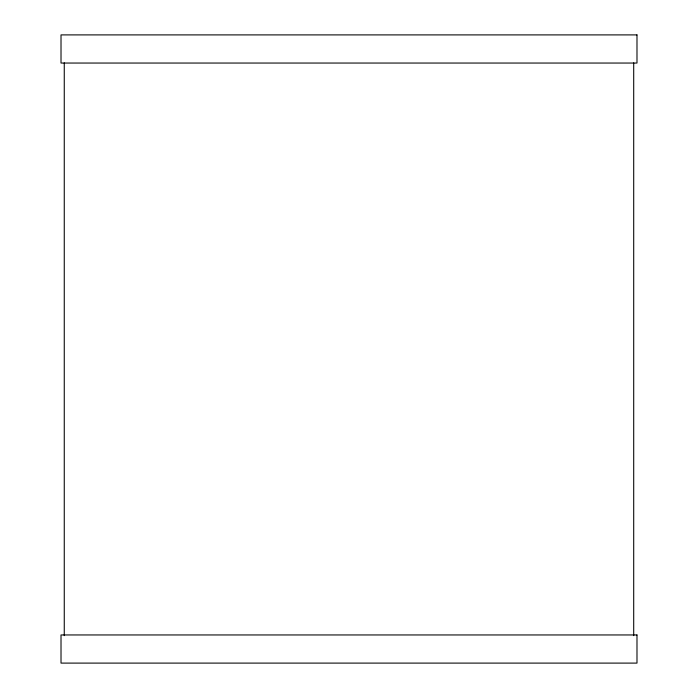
<?xml version="1.0" encoding="UTF-8"?>
<svg xmlns="http://www.w3.org/2000/svg" width="698" height="698" viewBox="0 0 698 698"><rect width="100%" height="100%" fill="white"/><g stroke="black" fill="none" stroke-linecap="round" stroke-linejoin="round"><path stroke-width="1.05" d="M633.705 62.881L633.705 635.634M64.26 62.881L64.26 635.634M636.986 34.9L61.014 34.9L61.014 63.047L636.986 63.047L636.986 34.9M636.986 634.953L61.014 634.953L61.014 663.1L636.986 663.1L636.986 634.953"/></g></svg>
